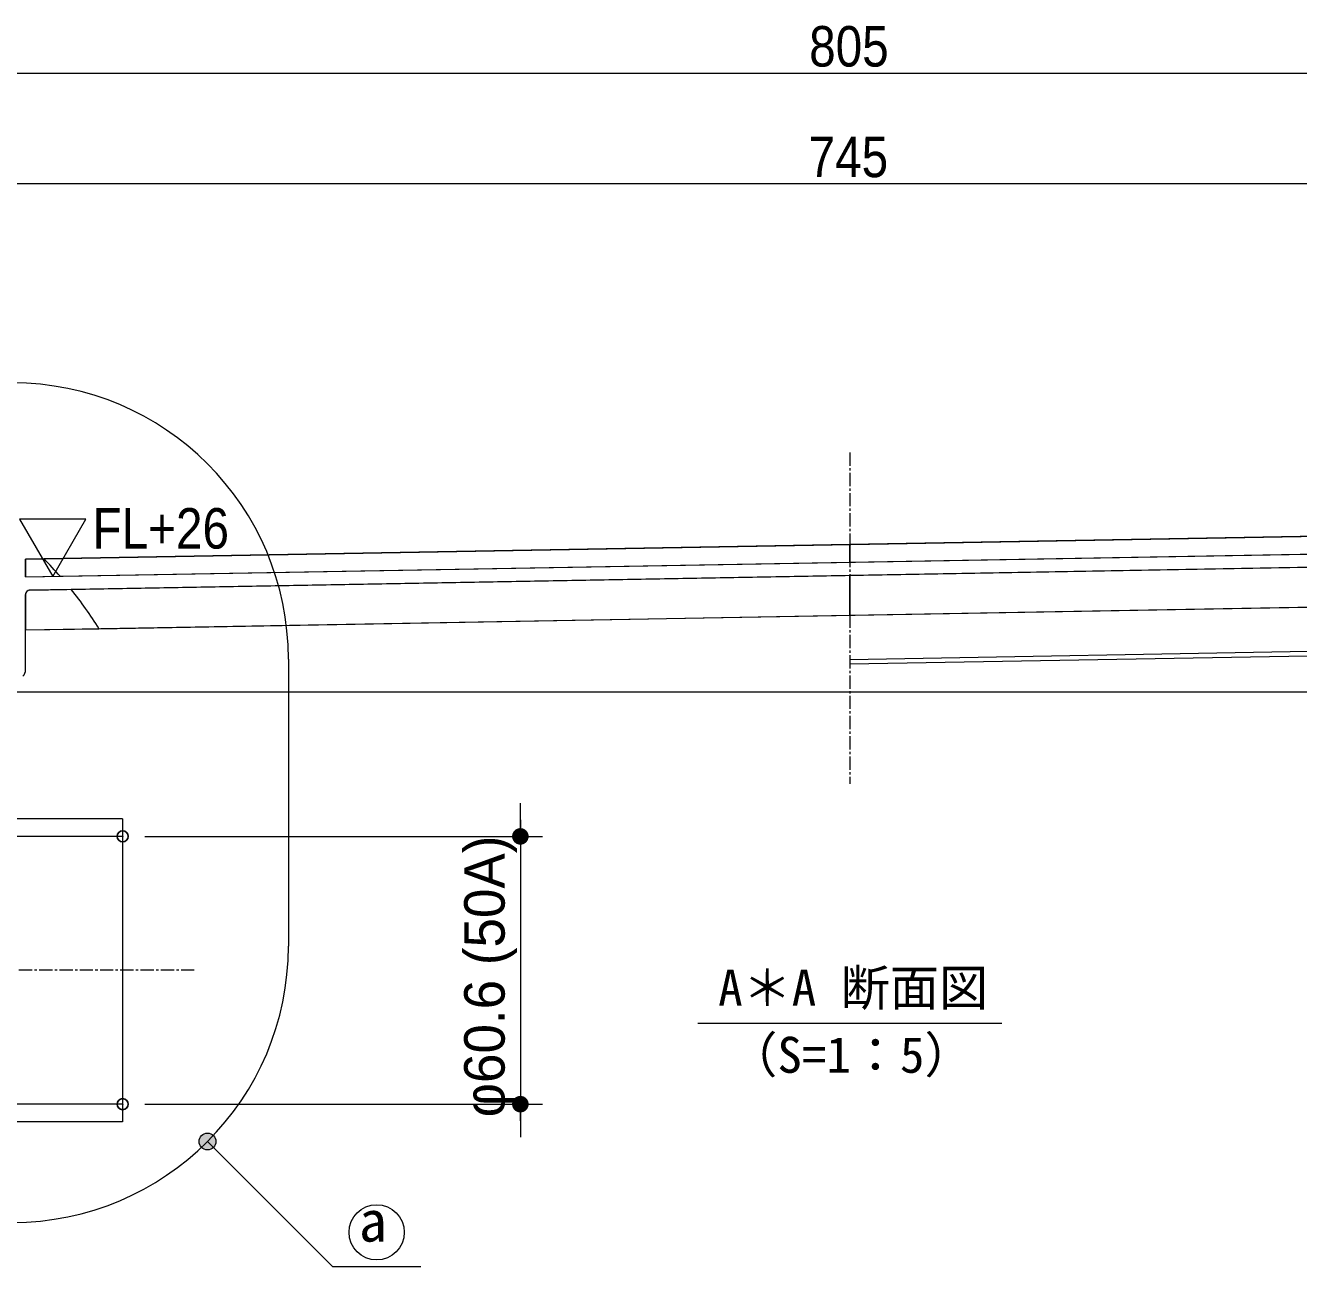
# Model space of a CAD drawing. Units: millimetres, scale not verified, with parts at other scales. Extents: x -3031 to 3031, y -1522 to 1522.
# Drawn here: x -242 to 334, y -589 to -27 of the extents above; entities that cross this region are included whole.
import ezdxf
from ezdxf.enums import TextEntityAlignment as Align

# ---------------------------------------------------------------- set-up
doc = ezdxf.new("R2010")
doc.units = ezdxf.units.MM
doc.header["$LTSCALE"] = 10
doc.header["$PDMODE"] = 32
doc.header["$PDSIZE"] = 5
doc.linetypes.add('USER1', pattern=[9.172222, 5.997222, -1.058333, 1.058333, -1.058333])
for name, color, linetype, lineweight in [('0-1_3一般', 7, 'Continuous', 15), ('0-2_2寸法-3', 7, 'Continuous', 15), ('0-3_2寸法-1', 7, 'Continuous', 15), ('0-4_0', 7, 'Continuous', 25)]:
    doc.layers.add(name, color=color, linetype=linetype, lineweight=lineweight)
doc.layers.add('0-5_Defpoints', color=7, linetype='Continuous')
doc.styles.add('ＭＳ ゴシック', font='')
doc.styles.add('ＭＳ Ｐゴシック', font='')
doc.styles.get('ＭＳ ゴシック').set_extended_font_data('MS Gothic')
doc.styles.get('ＭＳ Ｐゴシック').set_extended_font_data('MS PGothic')

# ---------------------------------------------------------------- blocks, each defined once
blk = doc.blocks.new('グループ-20')
at = {"layer": '0-1_3一般'}
for p, q in [((3237.6, -3280.3), (3237.6, -3350.3)), ((6067.6, -3270.3), (3247.6, -3270.3)), ((6077.6, -3350.3), (6077.6, -3280.3)), ((3247.6, -3360.3), (6067.6, -3360.3)), ((3567.6, -3453.2), (3567.6, -3360.3)), ((4284.9, -3464.4), (3542.8, -3452.8)), ((4272.2, -3420.3), (3567.6, -3420.3)), ((4287.5, -3474.5), (3542.6, -3462.8)), ((4297.5, -3524.6), (3542.8, -3512.8)), ((3567.6, -3513.2), (3567.6, -3463.2)), ((3567.6, -3570.2), (3017.7, -3564.7)), ((4298.9, -3534.7), (3542.6, -3522.8)), ((3567.6, -3573.2), (3567.6, -3523.2)), ((3538.2, -3579.9), (3017.6, -3574.7)), ((3567.6, -3621.6), (3017.6, -3616.1)), ((3567.6, -3611.6), (3017.7, -3606.1)), ((4300, -3594.7), (3542.6, -3582.8)), ((4300.7, -3584.7), (3542.8, -3572.8)), ((3567.6, -3633.2), (3567.6, -3583.2)), ((3567.6, -3663), (3017.6, -3657.5)), ((3567.6, -3653), (3017.7, -3647.5)), ((4283.5, -3654.4), (3542.6, -3642.9)), ((4287.9, -3644.5), (3542.8, -3632.9)), ((3567.6, -3693.3), (3567.6, -3643.2)), ((4242.7, -3713.8), (3542.6, -3702.9)), ((4250.9, -3703.9), (3542.8, -3692.9)), ((3567.6, -3753.3), (3567.6, -3703.3)), ((6397.6, -3864.3), (6257.6, -3690.3)), ((4189.7, -3773), (3542.5, -3762.9)), ((4198.5, -3763.1), (3542.6, -3752.9)), ((3777.6, -3790.3), (3777.6, -3780.3)), ((3832.5, -3800.3), (3787.6, -3800.3)), ((3842.5, -3780.3), (3842.5, -3790.3)), ((6957.6, -3864.3), (6257.6, -3864.3)), ((6957.6, -3864.3), (6957.6, -5236.3)), ((3117.6, -4620.3), (3117.6, -3960.3)), ((6095.8, -3968.7), (6099.6, -3960.3)), ((6957.6, -3944.3), (6213.6, -3944.3)), ((3577.6, -4090.3), (3577.6, -4219.4)), ((4078.3, -4050.3), (3617.6, -4050.3)), ((6006.3, -4608.8), (6005.9, -4590.3)), ((4305, -4849.9), (3187, -4699.6)), ((3577.6, -5410.3), (3577.6, -4752.1)), ((5001.7, -4850.3), (4310.3, -4850.3)), ((6128.5, -5190.3), (5013.3, -4852)), ((5737.6, -5071.7), (5737.6, -5410.3)), ((6957.6, -5156.3), (6107.6, -5156.3)), ((6397.6, -5236.3), (5682.6, -5486.3)), ((6128.5, -5190.3), (6128.5, -5196.3)), ((6957.6, -5236.3), (6168.5, -5236.3)), ((5657.6, -5490.3), (3657.6, -5490.3))]:
    blk.add_line(p, q, dxfattribs=at)
for points in [[(4252.7, -3360.3), (4254.6, -3365.8), (4256.4, -3371.5), (4258.4, -3377.4), (4260.4, -3383.6), (4262.5, -3390), (4264.7, -3396.7), (4266.9, -3403.6), (4269.2, -3410.7), (4271.6, -3418.1), (4274.1, -3425.7), (4276.6, -3433.5), (4279.1, -3441.5), (4281.5, -3449.6), (4283.8, -3457.8), (4286, -3466), (4288, -3474.2), (4289.9, -3482.6), (4291.7, -3491), (4293.3, -3499.5), (4294.8, -3508), (4296.2, -3516.6), (4297.5, -3525.3), (4298.6, -3533.9), (4299.5, -3542.3), (4300.3, -3550.4), (4300.8, -3558.3), (4301.1, -3565.8), (4301.2, -3573.1), (4301.1, -3580.1), (4300.8, -3586.8), (4300.3, -3593.2), (4299.6, -3599.4), (4298.7, -3605.3), (4297.6, -3610.9), (4296.4, -3616.4), (4295, -3621.9), (4293.4, -3627.3), (4291.7, -3632.7), (4289.9, -3638)], [(3567.6, -3550.3), (3017.6, -3550.3), (3017.6, -3690.3), (3567.6, -3690.3)], [(4261.4, -3690.3), (6297.6, -3690.3), (6297.6, -3550.3), (4300.4, -3550.3)], [(4289.9, -3638), (4287.9, -3643.3), (4285.7, -3648.6), (4283.4, -3653.7), (4280.9, -3658.9), (4278.3, -3664), (4275.6, -3669), (4272.6, -3674.1), (4269.2, -3679.4), (4265.6, -3684.8), (4261.7, -3690.3), (4257.4, -3695.9), (4252.9, -3701.7), (4248.1, -3707.6), (4242.9, -3713.6), (4237.5, -3719.7), (4231.8, -3726), (4225.7, -3732.4), (4219.6, -3739), (4213.4, -3745.7), (4207.2, -3752.6), (4201, -3759.7), (4194.8, -3767), (4188.5, -3774.5), (4182.3, -3782.2), (4176, -3790), (4169.8, -3798), (4163.5, -3806.2), (4157.2, -3814.6), (4151, -3823.2), (4145.2, -3831.9), (4139.7, -3840.9), (4134.5, -3850.1), (4129.7, -3859.4), (4125.1, -3869), (4120.9, -3878.8), (4117, -3888.8), (4113.5, -3898.9), (4110.3, -3909.3), (4107.4, -3919.9)], [(3117.6, -3960.3), (3057.6, -3900.3), (3057.6, -3690.3)], [(6257.6, -3690.3), (6257.6, -3900.3), (6197.6, -3960.3), (4097.4, -3960.3)], [(4183.4, -3780.3), (3567.6, -3780.3), (3567.6, -3763.3)], [(4107.4, -3919.9), (4104.7, -3930.6), (4102.1, -3941.2), (4099.6, -3951.9), (4097.2, -3962.5), (4094.7, -3973.1), (4092.4, -3983.6), (4090.1, -3994.1), (4087.9, -4004.6), (4085.7, -4015), (4083.6, -4025.4), (4081.6, -4035.7), (4079.6, -4046), (4077.4, -4056), (4074.9, -4065.8), (4072.2, -4075.2), (4069.3, -4084.4), (4066.2, -4093.2), (4062.9, -4101.8), (4059.3, -4110.1), (4055.6, -4118.1), (4051.6, -4125.8), (4047.3, -4133.2), (4042.9, -4140.4), (4038.1, -4147.1), (4032.9, -4153.4), (4027.4, -4159.4), (4021.5, -4164.9), (4015.2, -4170), (4008.6, -4174.7), (4001.6, -4179), (3994.2, -4183), (3986.4, -4186.5), (3978.3, -4189.6), (3969.8, -4192.2), (3961.1, -4194.7), (3952.2, -4196.9), (3943, -4198.9), (3933.7, -4200.7), (3924.1, -4202.3)], [(6005.9, -4510.3), (6006.2, -4494.2), (6006.6, -4478.2), (6007.2, -4462.2), (6007.9, -4446.3), (6008.7, -4430.4), (6009.6, -4414.5), (6010.6, -4398.7), (6011.7, -4382.9), (6013, -4367.1), (6014.4, -4351.4), (6015.9, -4335.7), (6017.5, -4320), (6019.2, -4304.4), (6021.1, -4288.8), (6023.1, -4273.2), (6025.2, -4257.7), (6027.4, -4242.2), (6029.7, -4226.8), (6032.1, -4211.4), (6034.7, -4196), (6037.3, -4180.8), (6040.1, -4166), (6042.8, -4151.5), (6045.7, -4137.4), (6048.6, -4123.7), (6051.5, -4110.3), (6054.6, -4097.2), (6057.6, -4084.6), (6060.8, -4072.2), (6064, -4060.3), (6067.3, -4048.7), (6070.6, -4037.4), (6074, -4026.5), (6077.5, -4016), (6081, -4005.8), (6084.6, -3996), (6088.3, -3986.5), (6092, -3977.4), (6095.8, -3968.7)], [(3924.1, -4202.3), (3914.3, -4203.6), (3904.3, -4204.8), (3894.2, -4205.7), (3883.8, -4206.5), (3873.2, -4207), (3862.4, -4207.3), (3851.4, -4207.5), (3840.4, -4207.7), (3829.4, -4207.8), (3818.2, -4207.8), (3807, -4207.9), (3795.8, -4207.9), (3784.4, -4207.8), (3773.1, -4207.8), (3761.6, -4207.7), (3750.1, -4207.5), (3738.5, -4207.3), (3726.9, -4207.1), (3715.4, -4207.1), (3704, -4207.3), (3692.7, -4207.6), (3681.4, -4208), (3670.3, -4208.6), (3659.2, -4209.3), (3648.2, -4210.2), (3637.4, -4211.3), (3626.6, -4212.5), (3615.9, -4213.8), (3605.2, -4215.3), (3594.7, -4216.9), (3584.3, -4218.6), (3573.9, -4220.4), (3563.7, -4222.2), (3553.5, -4224.2), (3543.4, -4226.3), (3533.4, -4228.4), (3523.5, -4230.7), (3513.7, -4233), (3504, -4235.5)], [(3504, -4235.5), (3494.3, -4238), (3484.4, -4240.5), (3474.4, -4243), (3464.2, -4245.4), (3453.8, -4247.8), (3443.2, -4250.2), (3432.4, -4252.5), (3421.4, -4254.8), (3410.2, -4257), (3398.8, -4259.3), (3387.2, -4261.5), (3375.5, -4263.6), (3363.6, -4265.4), (3351.7, -4266.9), (3339.8, -4268), (3327.7, -4268.7), (3315.6, -4269.1), (3303.5, -4269.1), (3291.2, -4268.7), (3278.9, -4268), (3266.6, -4266.9), (3254.2, -4265.4), (3241.7, -4263.6), (3229.3, -4261.7), (3217.2, -4259.7), (3205.3, -4257.7), (3193.6, -4255.8), (3182.1, -4253.8), (3170.8, -4251.8), (3159.7, -4249.8), (3148.9, -4247.9), (3138.3, -4245.9), (3127.8, -4243.9), (3117.6, -4241.9)], [(6128.5, -5190.3), (6123.7, -5183.3), (6118.9, -5175.9), (6114.2, -5167.8), (6109.6, -5159.3), (6105, -5150.2), (6100.6, -5140.5), (6096.1, -5130.4), (6091.8, -5119.7), (6087.5, -5108.4), (6083.2, -5096.7), (6079.1, -5084.4), (6074.9, -5071.5), (6070.9, -5058.2), (6066.9, -5044.3), (6063, -5029.8), (6059.2, -5014.8), (6055.4, -4999.3), (6051.7, -4983.3), (6048, -4966.7), (6044.4, -4949.6), (6041, -4932.1), (6037.7, -4914.7), (6034.5, -4897.1), (6031.5, -4879.5), (6028.7, -4861.9), (6026, -4844.2), (6023.6, -4826.4), (6021.2, -4808.6), (6019, -4790.7), (6017, -4772.8), (6015.2, -4754.8), (6013.5, -4736.8), (6012, -4718.6), (6010.6, -4700.5), (6009.4, -4682.3), (6008.4, -4664), (6007.5, -4645.6), (6006.8, -4627.3), (6006.3, -4608.8)]]:
    blk.add_lwpolyline(points, dxfattribs=at)
blk.add_lwpolyline([(6397.6, -4510.3), (5613.5, -4510.3), (5613.5, -4590.3), (6397.6, -4590.3)], close=True, dxfattribs=at)
for centre, radius, start, end in [((3247.6, -3280.3), 10, 90, 180), ((6067.6, -3280.3), 10, 0, 90), ((3247.6, -3350.3), 10, 180, 270), ((6067.6, -3350.3), 10, 270, 0), ((3542.8, -3457.8), 5, 90, 180), ((3542.8, -3457.8), 5, 180, 270), ((3542.8, -3517.8), 5, 90, 180), ((3542.8, -3517.8), 5, 180, 270), ((3542.8, -3577.8), 5, 90, 180), ((3542.8, -3577.8), 5, 180, 270), ((3542.8, -3637.9), 5, 90, 180), ((3542.8, -3637.9), 5, 180, 270), ((3542.8, -3697.9), 5, 90, 180), ((3542.8, -3697.9), 5, 180, 270), ((3542.6, -3757.9), 5, 90, 180), ((3542.6, -3757.9), 5, 180, 270), ((3787.6, -3790.3), 10, 180, 270), ((3832.5, -3790.3), 10, 270, 0), ((3617.6, -4090.3), 40, 90, 180), ((3197.6, -4620.3), 80, 180, 221.17115), ((3197.6, -4620.3), 80, 221.17115, 262.34229), ((4310.3, -4810.3), 40, 262.34229, 266.17115), ((4310.3, -4810.3), 40, 266.17115, 270), ((5001.7, -4890.3), 40, 81.56258, 90), ((5001.7, -4890.3), 40, 73.12515, 81.56258), ((6168.5, -5196.3), 40, 180, 225), ((6168.5, -5196.3), 40, 225, 270), ((3657.6, -5410.3), 80, 180, 270), ((5657.6, -5410.3), 80, 270, 0)]:
    blk.add_arc(centre, radius, start, end, dxfattribs=at)
blk = doc.blocks.new('グループ-21')
at = {"layer": '0-1_3一般'}
for p, q in [((6517.3, -2770.1), (17645.5, -2571.2)), ((6538, -2829.7), (17623.4, -2631.6)), ((6675, -2767.3), (10248.4, -2703.4)), ((10248.4, -2763.4), (6724.7, -2826.4)), ((6518.4, -3010.1), (17603.4, -2812)), ((6518.4, -3190.3), (6518.4, -2849.7)), ((6724.7, -2826.4), (6538, -2829.7)), ((10248.4, -3143.5), (17466.2, -3014.5)), ((10248.4, -3163.5), (17476.5, -3034.3)), ((6158.4, -3290.3), (19885, -3290.3))]:
    blk.add_line(p, q, dxfattribs=at)
for points in [[(6518.4, -2770.1), (6518.4, -2690.1), (17638.4, -2491.4), (17638.4, -2571.4)], [(10248.4, -2703.4), (10248.4, -2623.4), (6601.8, -2688.6)], [(17257, -2638.2), (10248.4, -2763.4), (10248.4, -2943.5), (17178, -2819.6)], [(6601.8, -2688.6), (6518.4, -2690.1), (6518.4, -2770.1), (6675, -2767.3)], [(6850.6, -3004.2), (10248.4, -2943.5), (10248.4, -2763.4)], [(6518.4, -2849.7), (6518.4, -3010.1), (6850.6, -3004.2)]]:
    blk.add_lwpolyline(points, dxfattribs=at)
blk.add_lwpolyline([(17638.4, -2571.4), (17638.4, -2491.4), (10248.4, -2623.4), (10248.4, -2703.4)], close=True, dxfattribs=at)
for centre, radius, start, end in [((5321.5, -3953.8), 1800, 41.23897, 44.66217), ((5321.5, -3953.8), 1800, 41.23897, 44.66217), ((6538.4, -2849.7), 20, 91.02378, 180), ((6538.4, -2849.7), 20, 135.51317, 180), ((6538.4, -2849.7), 20, 91.02378, 135.51317), ((5321.5, -3953.8), 1800, 31.84273, 38.78172), ((5321.5, -3953.8), 1800, 31.84273, 38.78172), ((6478.4, -3190.3), 40, 315, 0)]:
    blk.add_arc(centre, radius, start, end, dxfattribs=at)
blk = doc.blocks.new('グループ-22')
at = {"layer": '0-1_3一般', "linetype": 'USER1'}
for p, q in [((10248.4, -2206.9), (10248.4, -3706.9)), ((7282.1, -4550.3), (4658.4, -4550.3))]:
    blk.add_line(p, q, dxfattribs=at)
at = {"layer": '0-1_3一般'}
blk.add_line((7707.7, -3141.6), (7707.7, -4441.6), dxfattribs=at)
for centre, start, end in [((6457.7, -3141.6), 0, 90), ((6457.7, -4441.6), 270, 0)]:
    blk.add_arc(centre, 1250, start, end, dxfattribs=at)
for name in ['グループ-21', 'グループ-20']:
    blk.add_blockref(name, (0, 0), dxfattribs=at)
blk = doc.blocks.new('グループ-23')
at = {"layer": '0-2_2寸法-3'}
blk.add_circle((8107.2, -5736.2), 125, dxfattribs=at)
at = {"layer": '0-2_2寸法-3', "style": 'ＭＳ ゴシック'}
blk.add_text('a', height=186.1, dxfattribs=at).set_placement((8026.9, -5833.9), align=Align.BOTTOM_LEFT)
blk = doc.blocks.new('グループ-25')
at = {"layer": '0-2_2寸法-3'}
blk.add_line((9560.6, -4790.3), (10936.2, -4790.3), dxfattribs=at)
at = {"layer": '0-2_2寸法-3', "style": 'ＭＳ ゴシック'}
for s, p in [('A＊A 断面図', (9652.8, -4759.6)), ('（S=1：5）', (9698.7, -5063.2))]:
    blk.add_text(s, height=162.9, dxfattribs=at).set_placement(p, align=Align.BOTTOM_LEFT)
blk = doc.blocks.new('_Dot')
at = {"layer": '0-4_0'}
blk.add_line((-5, 0), (-10, 0), dxfattribs=at)
for points in [[(0, 0), (-5, 0), (-4.96, 0.63)], [(0, 0), (-4.96, -0.63), (-5, 0)], [(0, 0), (-4.96, 0.63), (-4.84, 1.24)], [(0, 0), (-4.84, -1.24), (-4.96, -0.63)], [(0, 0), (-4.84, 1.24), (-4.65, 1.84)], [(0, 0), (-4.65, -1.84), (-4.84, -1.24)], [(0, 0), (-4.65, 1.84), (-4.38, 2.41)], [(0, 0), (-4.38, -2.41), (-4.65, -1.84)], [(0, 0), (-4.38, 2.41), (-4.05, 2.94)], [(0, 0), (-4.05, -2.94), (-4.38, -2.41)], [(0, 0), (-4.05, 2.94), (-3.64, 3.42)], [(0, 0), (-3.64, -3.42), (-4.05, -2.94)], [(0, 0), (-3.64, 3.42), (-3.19, 3.85)], [(0, 0), (-3.19, -3.85), (-3.64, -3.42)], [(0, 0), (-3.19, 3.85), (-2.68, 4.22)], [(0, 0), (-2.68, -4.22), (-3.19, -3.85)], [(0, 0), (-2.68, 4.22), (-2.13, 4.52)], [(0, 0), (-2.13, -4.52), (-2.68, -4.22)], [(0, 0), (-2.13, 4.52), (-1.55, 4.76)], [(0, 0), (-1.55, -4.76), (-2.13, -4.52)], [(0, 0), (-1.55, 4.76), (-0.94, 4.91)], [(0, 0), (-0.94, -4.91), (-1.55, -4.76)], [(0, 0), (-0.94, 4.91), (-0.31, 4.99)], [(0, 0), (-0.31, -4.99), (-0.94, -4.91)], [(0, 0), (-0.31, 4.99), (0.31, 4.99)], [(0, 0), (0.31, -4.99), (-0.31, -4.99)], [(0, 0), (0.31, 4.99), (0.94, 4.91)], [(0, 0), (0.94, 4.91), (1.55, 4.76)], [(0, 0), (1.55, 4.76), (2.13, 4.52)], [(0, 0), (2.13, 4.52), (2.68, 4.22)], [(0, 0), (2.68, 4.22), (3.19, 3.85)], [(0, 0), (3.19, 3.85), (3.64, 3.42)], [(0, 0), (3.64, 3.42), (4.05, 2.94)], [(0, 0), (4.05, 2.94), (4.38, 2.41)], [(0, 0), (4.38, 2.41), (4.65, 1.84)], [(0, 0), (4.65, 1.84), (4.84, 1.24)], [(0, 0), (4.84, 1.24), (4.96, 0.63)], [(0, 0), (4.96, 0.63), (5, 0)], [(0, 0), (0.94, -4.91), (0.31, -4.99)], [(0, 0), (1.55, -4.76), (0.94, -4.91)], [(0, 0), (2.13, -4.52), (1.55, -4.76)], [(0, 0), (2.68, -4.22), (2.13, -4.52)], [(0, 0), (3.19, -3.85), (2.68, -4.22)], [(0, 0), (3.64, -3.42), (3.19, -3.85)], [(0, 0), (4.05, -2.94), (3.64, -3.42)], [(0, 0), (4.38, -2.41), (4.05, -2.94)], [(0, 0), (4.65, -1.84), (4.38, -2.41)], [(0, 0), (4.84, -1.24), (4.65, -1.84)], [(0, 0), (4.96, -0.63), (4.84, -1.24)], [(0, 0), (5, 0), (4.96, -0.63)]]:
    blk.add_solid(points, dxfattribs=at)

msp = doc.modelspace()

# ---------------------------------------------------------------- hatches: boundary and pattern name
at = {"layer": '0-2_2寸法-3'}
msp.add_hatch(color=256, dxfattribs=at).paths.add_polyline_path([(-155.78, -532.55, 1), (-163.41, -532.55, 1)])

# ---------------------------------------------------------------- linework, layer by layer
msp.add_lwpolyline([(-229.63, -276.79), (-214.63, -250.81), (-244.63, -250.81)], close=True, dxfattribs=at)
msp.add_lwpolyline([(-159.59, -532.55), (-103.03, -589.12), (-63.03, -589.12)], dxfattribs=at)
msp.add_circle((-159.59, -532.55), 3.81, dxfattribs=at)
at = {"layer": '0-3_2寸法-1'}
for p, q in [((-666.4, -49.03), (928.59, -49.03)), ((868.59, -99.03), (-606.4, -99.03)), ((-17.99, -386.93), (-17.99, -379.42)), ((-187.99, -394.43), (-7.99, -394.43)), ((-17.99, -394.43), (-17.99, -515.63)), ((-187.99, -515.63), (-7.99, -515.63)), ((-17.99, -523.13), (-17.99, -530.64))]:
    msp.add_line(p, q, dxfattribs=at)
at = {"layer": '0-5_Defpoints'}
for p in [(-197.99, -394.43), (-197.99, -515.63), (-17.99, -515.63)]:
    msp.add_point(p, dxfattribs=at)

# ---------------------------------------------------------------- block references
at = {"layer": '0-1_3一般', "xscale": 0.1, "yscale": 0.1}
msp.add_blockref('グループ-22', (-893.75, 0), dxfattribs=at)
at = {"layer": '0-2_2寸法-3', "xscale": 0.1, "yscale": 0.1}
for name in ['グループ-25', 'グループ-23']:
    msp.add_blockref(name, (-893.75, 0), dxfattribs=at)
at = {"layer": '0-3_2寸法-1', "xscale": 0.7503418, "yscale": 0.7503418}
for p, rotation in [((-17.99, -394.43), 270), ((-17.99, -515.63), 90)]:
    msp.add_blockref('_Dot', p, dxfattribs=dict(at, rotation=rotation))

# ---------------------------------------------------------------- texts
at = {"layer": '0-2_2寸法-3', "style": 'ＭＳ Ｐゴシック', "width": 0.9}
msp.add_text('FL+26', height=18.33, dxfattribs=at).set_placement((-211.63, -269.68), align=Align.BOTTOM_LEFT)
at = {"layer": '0-3_2寸法-1', "style": 'ＭＳ Ｐゴシック', "width": 0.9}
for s, p in [('805', (112.7, -51.51)), ('745', (112.45, -101.56))]:
    msp.add_text(s, height=18.33, dxfattribs=at).set_placement(p, align=Align.BOTTOM_LEFT)
at = {"layer": '0-3_2寸法-1', "style": 'ＭＳ Ｐゴシック'}
msp.add_text('φ60.6 (50A)', height=18.33, rotation=90, dxfattribs=at).set_placement((-19.59, -521.59), align=Align.BOTTOM_LEFT)

doc.saveas('drawing.dxf')
